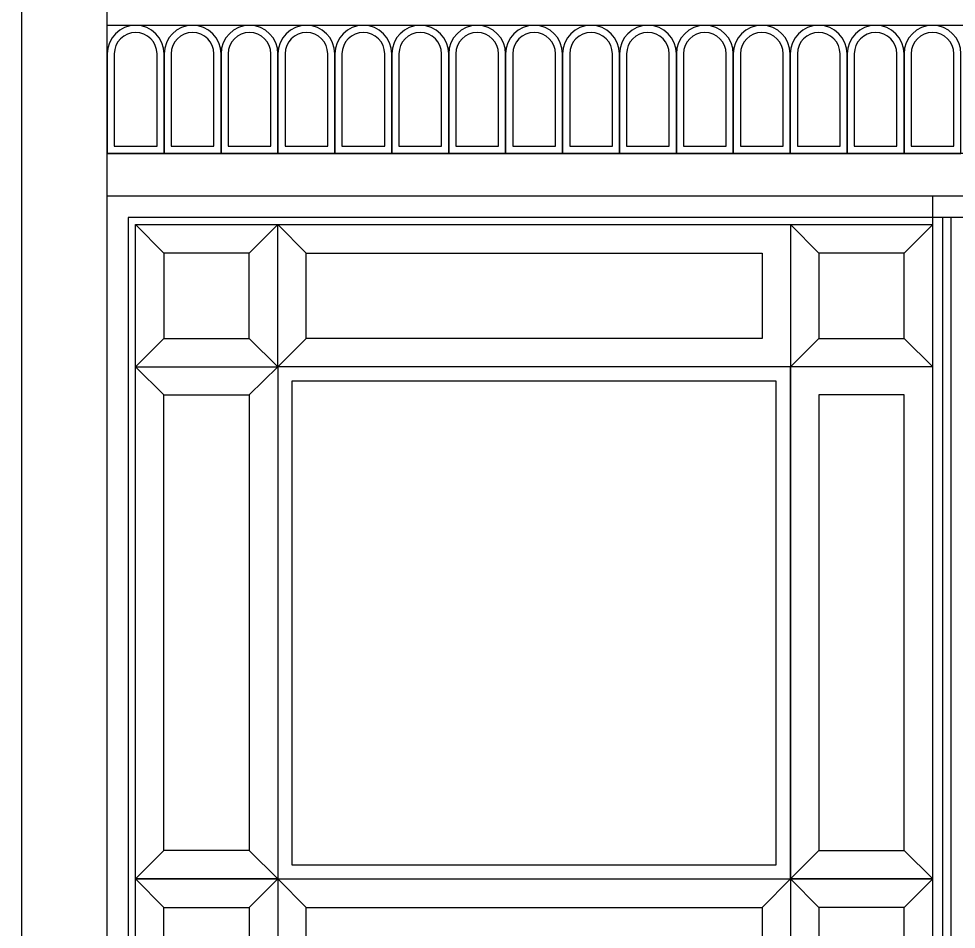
# Model space of a CAD drawing. Header units: metres. Extents: x 98 to 4434, y 156 to 5899.
# Drawn here: x 699 to 1358, y 3924 to 4564 of the extents above; entities that cross this region are included whole.
import ezdxf

# ---------------------------------------------------------------- set-up
doc = ezdxf.new("R2010")
doc.units = ezdxf.units.M
for name, color, linetype in [('3', 3, 'Continuous'), ('4', 4, 'Continuous'), ('7', 7, 'Continuous'), ('BH', 3, 'Continuous')]:
    doc.layers.add(name, color=color, linetype=linetype)

msp = doc.modelspace()

# ---------------------------------------------------------------- hatches: boundary and pattern name
at = {"layer": 'BH'}
h = msp.add_hatch(dxfattribs=at)
h.set_pattern_fill('AR-RROOF', scale=300)
h.paths.add_polyline_path([(1231.33, 4309.21), (890.96, 4309.21), (890.96, 3969.21), (1231.33, 3969.21)])
h.paths.add_polyline_path([(1231.33, 3509.21), (1231.33, 3849.21), (890.96, 3849.21), (890.96, 3509.21)])
h.paths.add_polyline_path([(1491, 3509.21), (1662.42, 3509.21), (1662.42, 3849.21), (1491, 3849.21)])
h.paths.add_polyline_path([(1491, 3149.2, 0.19), (1566.42, 3149.86, -1.06), (1567.62, 3147.9, -0.24), (1491, 3142.41), (1491, 3049.21), (1662.42, 3049.21), (1662.42, 3389.21), (1491, 3389.21)])
h.paths.add_polyline_path([(1831.36, 3389.21), (1662.42, 3389.21), (1662.42, 3049.21), (1831.36, 3049.21)])
h.paths.add_polyline_path([(1831.36, 3849.21), (1662.42, 3849.21), (1662.42, 3509.21), (1831.36, 3509.21)])
h.paths.add_polyline_path([(1662.42, 3969.21), (1831.36, 3969.21), (1831.36, 4309.21), (1662.42, 4309.21)])
h.paths.add_polyline_path([(1662.42, 4309.21), (1491, 4309.21), (1491, 3969.21), (1662.42, 3969.21)])
h.paths.add_polyline_path([(1231.33, 3049.21), (1231.33, 3389.21), (890.96, 3389.21), (890.96, 3049.21)])
h.paths.add_polyline_path([(1231.33, 2820.94), (1231.33, 2929.21), (890.96, 2929.21), (890.96, 2820.94)])
h.paths.add_polyline_path([(1231.33, 2589.21), (1231.33, 2820.94), (890.96, 2820.94), (890.96, 2589.21)])
h.paths.add_polyline_path([(1662.42, 2820.94), (1491, 2820.94), (1491, 2589.21), (1662.42, 2589.21)])
h.paths.add_polyline_path([(1491, 2929.21), (1491, 2820.94), (1662.42, 2820.94), (1662.42, 2929.21)])
h.paths.add_polyline_path([(1831.36, 2820.94), (1831.36, 2929.21), (1662.42, 2929.21), (1662.42, 2820.94)])
h.paths.add_polyline_path([(1662.42, 2820.94), (1662.42, 2589.21), (1831.36, 2589.21), (1831.36, 2820.94)])

# ---------------------------------------------------------------- linework, layer by layer
at = {"layer": '3'}
for p, q in [((1348.33, 2464.21), (1348.33, 4424.21)), ((1354.33, 2464.21), (1354.33, 4424.21)), ((800.96, 4399.21), (780.96, 4419.21)), ((860.96, 4399.21), (880.96, 4419.21)), ((900.96, 4399.21), (880.96, 4419.21)), ((1261.33, 4399.21), (1241.33, 4419.21)), ((1321.33, 4399.21), (1341.33, 4419.21)), ((800.96, 4339.21), (780.96, 4319.21)), ((860.96, 4339.21), (880.96, 4319.21)), ((900.96, 4339.21), (880.96, 4319.21)), ((1261.33, 4339.21), (1241.33, 4319.21)), ((1321.33, 4339.21), (1341.33, 4319.21)), ((801.07, 4299.53), (780.96, 4319.21)), ((860.86, 4299.53), (880.96, 4319.21)), ((800.96, 3979.21), (780.96, 3959.21)), ((860.96, 3979.21), (880.96, 3959.21)), ((1261.33, 3979.21), (1241.33, 3959.21)), ((1321.33, 3979.21), (1341.33, 3959.21)), ((800.96, 3939.21), (780.96, 3959.21)), ((860.96, 3939.21), (880.96, 3959.21)), ((900.96, 3939.21), (880.96, 3959.21)), ((1221.33, 3939.21), (1241.33, 3959.21)), ((1261.33, 3939.21), (1241.33, 3959.21)), ((1321.33, 3939.21), (1341.33, 3959.21))]:
    msp.add_line(p, q, dxfattribs=at)
for points in [[(761.16, 4469.21), (801.16, 4469.21), (801.16, 4539.21, 1), (761.16, 4539.21)], [(801.16, 4469.21), (841.16, 4469.21), (841.16, 4539.21, 1), (801.16, 4539.21)], [(841.16, 4469.21), (881.16, 4469.21), (881.16, 4539.21, 1), (841.16, 4539.21)], [(881.16, 4469.21), (921.16, 4469.21), (921.16, 4539.21, 1), (881.16, 4539.21)], [(921.16, 4469.21), (961.16, 4469.21), (961.16, 4539.21, 1), (921.16, 4539.21)], [(961.16, 4469.21), (1001.16, 4469.21), (1001.16, 4539.21, 1), (961.16, 4539.21)], [(1001.16, 4469.21), (1041.16, 4469.21), (1041.16, 4539.21, 1), (1001.16, 4539.21)], [(1041.16, 4469.21), (1081.16, 4469.21), (1081.16, 4539.21, 1), (1041.16, 4539.21)], [(1081.16, 4469.21), (1121.16, 4469.21), (1121.16, 4539.21, 1), (1081.16, 4539.21)], [(1121.16, 4469.21), (1161.16, 4469.21), (1161.16, 4539.21, 1), (1121.16, 4539.21)], [(1161.16, 4469.21), (1201.16, 4469.21), (1201.16, 4539.21, 1), (1161.16, 4539.21)], [(1201.16, 4469.21), (1241.16, 4469.21), (1241.16, 4539.21, 1), (1201.16, 4539.21)], [(1241.16, 4469.21), (1281.16, 4469.21), (1281.16, 4539.21, 1), (1241.16, 4539.21)], [(1281.16, 4469.21), (1321.16, 4469.21), (1321.16, 4539.21, 1), (1281.16, 4539.21)], [(1321.16, 4469.21), (1361.16, 4469.21), (1361.16, 4539.21, 1), (1321.16, 4539.21)], [(766.16, 4474.21), (796.16, 4474.21), (796.16, 4539.21, 1), (766.16, 4539.21)], [(806.16, 4474.21), (836.16, 4474.21), (836.16, 4539.21, 1), (806.16, 4539.21)], [(846.16, 4474.21), (876.16, 4474.21), (876.16, 4539.21, 1), (846.16, 4539.21)], [(886.16, 4474.21), (916.16, 4474.21), (916.16, 4539.21, 1), (886.16, 4539.21)], [(926.16, 4474.21), (956.16, 4474.21), (956.16, 4539.21, 1), (926.16, 4539.21)], [(966.16, 4474.21), (996.16, 4474.21), (996.16, 4539.21, 1), (966.16, 4539.21)], [(1006.16, 4474.21), (1036.16, 4474.21), (1036.16, 4539.21, 1), (1006.16, 4539.21)], [(1046.16, 4474.21), (1076.16, 4474.21), (1076.16, 4539.21, 1), (1046.16, 4539.21)], [(1086.16, 4474.21), (1116.16, 4474.21), (1116.16, 4539.21, 1), (1086.16, 4539.21)], [(1126.16, 4474.21), (1156.16, 4474.21), (1156.16, 4539.21, 1), (1126.16, 4539.21)], [(1166.16, 4474.21), (1196.16, 4474.21), (1196.16, 4539.21, 1), (1166.16, 4539.21)], [(1206.16, 4474.21), (1236.16, 4474.21), (1236.16, 4539.21, 1), (1206.16, 4539.21)], [(1246.16, 4474.21), (1276.16, 4474.21), (1276.16, 4539.21, 1), (1246.16, 4539.21)], [(1286.16, 4474.21), (1316.16, 4474.21), (1316.16, 4539.21, 1), (1286.16, 4539.21)], [(1326.16, 4474.21), (1356.16, 4474.21), (1356.16, 4539.21, 1), (1326.16, 4539.21)]]:
    msp.add_lwpolyline(points, format="xyb", close=True, dxfattribs=at)
for points in [[(1341.33, 4424.21), (775.96, 4424.21), (775.96, 2239.51)], [(1946.36, 2239.51), (1946.36, 4424.21), (1341.33, 4424.21)]]:
    msp.add_lwpolyline(points, dxfattribs=at)
for points in [[(800.96, 4339.21), (860.96, 4339.21), (860.96, 4399.21), (800.96, 4399.21)], [(1221.33, 4339.21), (900.96, 4339.21), (900.96, 4399.21), (1221.33, 4399.21)], [(1261.33, 4339.21), (1321.33, 4339.21), (1321.33, 4399.21), (1261.33, 4399.21)], [(860.96, 3979.21), (800.96, 3979.21), (800.96, 4299.53), (860.96, 4299.53)], [(1261.33, 3979.21), (1321.33, 3979.21), (1321.33, 4299.53), (1261.33, 4299.53)], [(860.96, 3879.21), (800.96, 3879.21), (800.96, 3939.21), (860.96, 3939.21)], [(1221.33, 3879.21), (900.96, 3879.21), (900.96, 3939.21), (1221.33, 3939.21)], [(1261.33, 3879.21), (1321.33, 3879.21), (1321.33, 3939.21), (1261.33, 3939.21)]]:
    msp.add_lwpolyline(points, close=True, dxfattribs=at)
at = {"layer": '4'}
for p, q in [((1961.36, 4559.21), (760.96, 4559.21)), ((1961.36, 4439.21), (760.96, 4439.21)), ((1341.33, 2239.51), (1341.33, 4439.21))]:
    msp.add_line(p, q, dxfattribs=at)
for points in [[(2021.36, 2579.21), (2021.36, 4586.88, 1.08), (700.96, 4586.88), (700.96, 2579.21)], [(1961.36, 2239.51), (1961.36, 4589.21, 1.08), (760.96, 4589.21), (760.96, 2239.51)]]:
    msp.add_lwpolyline(points, format="xyb", dxfattribs=at)
at = {"layer": '7'}
msp.add_line((1961.36, 4469.21), (760.96, 4469.21), dxfattribs=at)
msp.add_lwpolyline([(780.96, 2239.51), (780.96, 4419.21), (1341.33, 4419.21)], dxfattribs=at)
for points in [[(1241.33, 4319.21), (880.96, 4319.21), (880.96, 4419.21), (1241.33, 4419.21)], [(880.96, 3959.21), (780.96, 3959.21), (780.96, 4319.21), (880.96, 4319.21)], [(1241.33, 4319.21), (880.96, 4319.21), (880.96, 3959.21), (1241.33, 3959.21)], [(1241.33, 3959.21), (1341.33, 3959.21), (1341.33, 4319.21), (1241.33, 4319.21)], [(1231.33, 4309.21), (890.96, 4309.21), (890.96, 3969.21), (1231.33, 3969.21)], [(880.96, 3859.21), (780.96, 3859.21), (780.96, 3959.21), (880.96, 3959.21)], [(1241.33, 3859.21), (1341.33, 3859.21), (1341.33, 3959.21), (1241.33, 3959.21)]]:
    msp.add_lwpolyline(points, close=True, dxfattribs=at)

doc.saveas('drawing.dxf')
